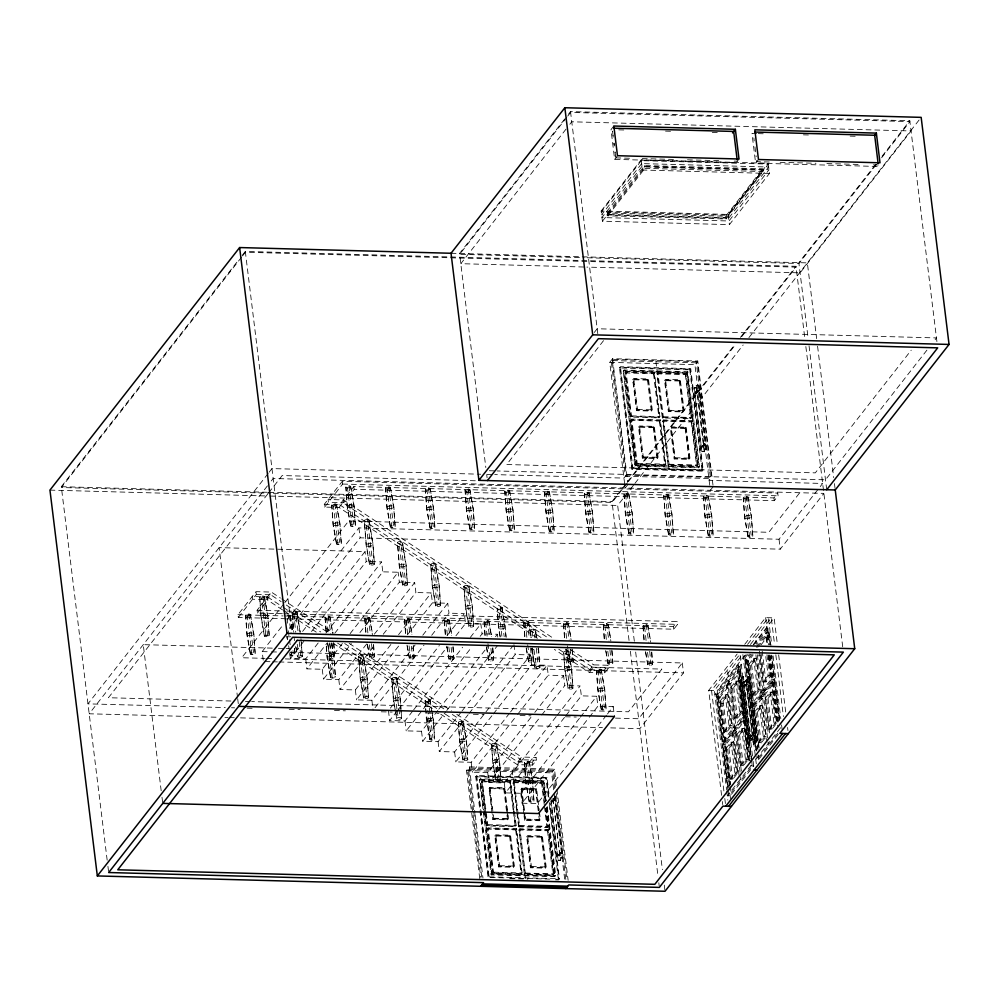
<?xml version="1.0" encoding="UTF-8"?>
<svg xmlns="http://www.w3.org/2000/svg" width="999" height="999" viewBox="0 0 999 999"><rect width="100%" height="100%" fill="white"/><g stroke="black" fill="none" stroke-linecap="round" stroke-linejoin="round"><path stroke-width="0.75" stroke-dasharray="5 3.75" d="M107.168 860.176L61.314 486.7L238.599 260.002M242.432 255.095L245.304 251.423L795.991 266.296L804.894 338.836M241.583 257.143L61.414 487.524L270.454 493.181M242.532 255.919L245.417 252.248L796.091 267.133L741.47 336.975M268.144 473.489L87.974 703.858L225.262 707.579M269.093 472.252L271.978 468.581L480.669 474.225M267.445 485.851L89.198 713.786L218.669 717.282M271.278 480.956L273.189 478.496L823.875 493.381L780.244 549.175L360.139 537.824L288.236 629.757M267.782 493.956L108.429 697.727L231.431 701.048M268.743 492.732L282.18 475.549L476.86 480.806M564.772 118.931L459.54 253.496L485.826 467.569M568.606 114.048L570.516 111.601L909.802 120.767L936.987 342.182M566.783 117.32L459.652 254.32L584.153 257.68M567.744 116.096L570.616 112.425L909.914 121.591L881.205 158.292M566.021 129.133L460.801 263.686L585.314 267.058M569.855 124.238L571.765 121.791L911.063 130.956L800.087 272.864L586.863 267.095M613.836 126.011L610.988 129.645L614.635 159.353L736.163 162.637L739.01 158.991M286.663 611.063L677.21 621.615L677.547 624.375L673.751 629.22L238.324 617.457L237.974 614.697L256.006 591.658L271.328 592.07L280.407 598.051M537.487 638.274L339.048 507.48L324.625 507.092L324.288 504.333L342.307 481.293L777.746 493.056L778.084 495.816L774.287 500.674L354.183 489.31L343.743 502.659L328.421 502.247L328.084 499.488L343.406 499.9L553.483 638.373M238.324 617.457L256.343 594.417L256.006 591.658M324.625 507.092L342.645 484.053L342.307 481.293M282.342 613.698L257.442 613.024L257.105 610.264L271.328 592.07M324.288 504.333L339.623 504.757L353.846 486.563L773.95 497.914L777.746 493.056M282.542 609.914L266.97 599.662L270.766 594.805L281.144 601.648M339.048 507.48L342.844 502.634L547.777 637.687M257.442 613.024L267.869 599.675L267.532 596.927L252.21 596.515L252.547 599.263L267.869 599.675M614.635 159.353L617.482 155.707M283.753 603.995L241.733 657.742L265.072 658.366M284.715 602.772L348.713 520.941L768.818 532.292L801.248 490.821M601.161 211.001L641.196 159.815L768.181 163.249L769.442 173.451L729.407 224.638L602.422 221.204L601.161 211.001L728.159 214.435L768.181 163.249M263.224 660.102L262.175 651.598L283.254 624.662M287.088 619.755L358.916 527.897L779.033 539.248L822.652 483.466L709.115 480.394L711.962 476.76M607.479 213.037L644.58 165.597L762.799 168.794L763.136 171.541L726.036 218.981L607.817 215.796L607.479 213.037L725.699 216.234L762.799 168.794M602.422 221.204L644.755 166.97L762.961 170.167L725.873 217.607L607.654 214.41M607.817 215.796L644.917 168.356L644.58 165.597M302.61 631.405L365.035 551.573L219.131 547.627L237.487 697.127M318.194 642.969L305.706 658.928L290.372 658.516L303.821 641.321M311.501 631.505L366.246 561.5L365.035 551.573M325.874 633.141L381.581 561.913L366.246 561.5M342.42 643.481L322.252 669.268L306.918 668.855L327.098 643.069M334.777 633.241L382.792 571.828L381.581 561.913M350.1 633.653L398.126 572.24L382.792 571.828M594.305 332.43L597.177 328.758L936.475 337.924L933.603 341.596M366.645 643.993L338.798 679.607L323.464 679.195L351.323 643.568M359.965 632.517L399.35 582.167L398.126 572.24M603.546 340.634L506.655 464.523L815.296 472.864L911.225 350.199M374.338 634.165L414.672 582.579L399.35 582.167M390.884 644.492L355.344 689.934L340.01 689.522L375.549 644.08M383.241 634.253L415.896 592.507L414.672 582.579M877.159 166.446L755.631 163.162L758.478 159.515M628.021 484.378L625.174 488.012L609.74 362.35L612.587 358.703L697.752 361.014L712.986 485.139M398.564 634.677L431.218 592.919L415.896 592.507M415.109 645.004L371.89 700.274L356.556 699.862L398.826 645.816M407.467 634.765L432.442 602.834L431.218 592.919M619.492 367.957L620.441 366.733L690.721 368.643L703.159 469.942L702.21 471.153L631.93 469.255L619.492 367.957L689.772 369.855L690.721 368.643M623.189 371.241L624.138 370.03L687.811 371.753L699.462 466.645L698.513 467.857L634.84 466.133L623.189 371.241L686.862 372.964L687.811 371.753M625.099 372.952L626.048 371.728L654.47 372.502L659.889 416.633L658.94 417.857L630.519 417.082L625.099 372.952L653.521 373.713L654.47 372.502M422.789 635.189L447.764 603.246L432.442 602.834M375.025 707.742L424.013 645.104M431.693 635.277L448.988 613.174L447.764 603.246M632.717 379.745L633.666 378.534L648.476 378.933L652.272 409.84L651.323 411.051L636.513 410.651L632.717 379.745L647.527 380.144L648.476 378.933M633.041 382.33L633.99 381.118M390.359 708.154L439.335 645.516M447.028 635.689L464.31 613.586L448.988 613.174M656.93 373.801L657.879 372.59L686.313 373.364L691.733 417.495L690.784 418.706L662.349 417.944L656.93 373.801L685.364 374.575L686.313 373.364M412.662 711.126L404.982 720.941L389.66 720.529L397.34 710.701M398.301 709.477L447.277 646.84M455.931 635.789L465.534 623.513L464.31 613.586M630.519 417.082L631.468 415.871L626.048 371.728M636.513 410.651L637.462 409.44L633.666 378.534M630.844 420.317L631.793 419.105L660.364 419.88L665.796 464.16L664.847 465.372L636.276 464.597L630.844 420.317L659.415 421.091L660.364 419.88M664.56 380.607L665.509 379.395L680.307 379.795L684.103 410.701L683.154 411.913L668.356 411.513L664.56 380.607L679.357 381.006L680.307 379.795M413.623 709.889L462.612 647.252M470.292 637.437L480.856 623.925L465.534 623.513M638.548 427.185L639.497 425.974L654.295 426.373L658.091 457.28L657.142 458.504L642.345 458.091L638.548 427.185L653.346 427.584L654.295 426.373M437.862 710.401L421.528 731.28L406.206 730.868L422.527 709.989M423.489 708.766L471.516 647.352M480.157 636.301L482.08 633.841L480.856 623.925M709.64 484.652L694.904 364.647L697.752 361.014M662.349 417.944L663.299 416.733L657.879 372.59M668.356 411.513L669.305 410.302L665.509 379.395M662.674 421.178L663.623 419.967L692.195 420.741L697.639 465.01L696.69 466.233L668.119 465.459L662.674 421.178L691.258 421.953L692.195 420.741M438.823 709.178L487.799 646.54M495.479 636.713L497.402 634.253L482.08 633.841M694.08 388.037L696.678 387.737L694.08 388.037L701.897 451.735L704.507 451.436L696.353 385.127L698.676 385.189L706.493 448.888L703.895 449.2L706.493 448.888M704.22 451.81L696.353 385.127M626.798 474.45L623.963 478.096L494.692 474.6M631.93 469.255L632.879 468.044L620.441 366.733M634.84 466.133L635.789 464.922L624.138 370.03M636.276 464.597L637.225 463.386L631.793 419.105M706.206 449.263L698.676 385.189M642.345 458.091L643.294 456.88L639.497 425.974M695.629 393.219L695.866 391.608L698.114 391.558L698.351 389.947L697.19 389.91L697.165 392.769L695.629 393.219L696.778 393.256L697.19 389.91M461.126 712.137L438.074 741.62L422.752 741.208L445.804 711.725M446.753 710.501L497.664 645.404M629.045 640.484L612 501.585L626.373 483.204M627.322 481.98L734.665 344.73M740.409 337.375L795.991 266.296M875.374 164.798L798.838 262.662L808.104 338.124M882.067 156.244L909.802 120.767M627.434 482.804L612.1 502.41L272.015 493.219M628.383 481.58L735.726 344.33M876.423 164.41L798.938 263.486L585.714 257.73M878.296 164.985L872.065 164.823M634.34 641.258L617.669 505.457L633.953 484.627M634.914 483.404L743.169 344.967M748.913 337.625L919.255 119.805M462.087 710.913L512.986 645.816M688.985 459.353L685.189 428.446L686.138 427.235L671.328 426.835L675.124 457.742L674.175 458.953L688.985 459.353L689.934 458.141L686.138 427.235M469.068 713.461L515.172 654.52L530.494 654.932L454.62 751.947L439.298 751.535L468.106 714.697M668.119 465.459L669.068 464.248L663.623 419.967M702.085 445.854L703.621 445.404L703.383 447.015L702.222 446.99L702.085 445.854L703.246 445.891M703.383 447.015L703.796 443.681L704.957 443.706L705.094 444.83L703.546 445.292L703.796 443.681M509.59 713.161L471.166 762.287L455.844 761.875L492.332 715.209M493.294 713.973L531.718 664.847L530.494 654.932M702.222 446.99L702.459 445.379M704.707 445.317L704.957 443.706M701.897 451.735L694.367 387.674M510.551 711.937L547.04 665.259L531.718 664.847M479.745 878.571L466.483 770.541L469.33 766.907L554.482 769.205L556.755 787.724M530.931 717.357L487.712 772.627L472.39 772.202L516.57 715.709M517.532 714.485L548.264 675.187L547.04 665.259M476.698 775.549L489.135 876.847L488.186 878.059L475.749 776.76L476.698 775.549L546.977 777.447L549.425 797.389M547.265 806.58L555.719 875.449L554.77 876.66L491.096 874.937L479.445 780.057L480.394 778.833L544.068 780.556L546.515 800.461M534.777 712.449L563.586 675.599L548.264 675.187M514.473 811.75L516.158 825.449L515.209 826.66L486.775 825.886L481.356 781.755L482.305 780.544L510.739 781.305L514.285 810.226M713.174 486.675L710.326 490.309L709.765 485.714M556.131 716.633L504.258 782.954L488.936 782.542L540.796 716.221M541.758 714.997L564.81 685.514L563.586 675.599M488.986 788.548L489.935 787.337L504.732 787.736L508.528 818.643L507.579 819.854L492.782 819.455L488.986 788.548L503.783 788.948L504.732 787.736M489.298 791.133L490.247 789.922M445.192 714.035L517.807 761.9L521.603 757.042L536.076 757.442L536.413 760.189L532.617 765.047L517.295 764.635L440.771 714.198M558.766 649.213L589.897 669.73L593.681 664.872L608.154 665.272L608.491 668.019L604.695 672.876L589.373 672.464L554.358 649.375M517.295 764.635L521.078 759.777L536.413 760.189M589.373 672.464L593.169 667.607L608.491 668.019M557.092 715.409L580.132 685.938L564.81 685.514M513.149 809.914L509.79 782.517L510.739 781.305M516.745 811.525L513.199 782.617L514.148 781.393L542.569 782.167L545.004 801.947M579.395 718.381L520.804 793.293L505.482 792.881L565.022 716.733M565.983 715.509L581.356 695.853L580.132 685.938M532.617 765.047L532.28 762.287L536.076 757.442M604.695 672.876L604.358 670.117L608.154 665.272M486.775 825.886L487.724 824.674L482.305 780.544M492.782 819.455L493.731 818.243L489.935 787.337M487.1 829.12L488.049 827.909L516.62 828.683L522.065 872.964L521.116 874.175L492.532 873.401L487.1 829.12L515.671 829.894L516.62 828.683M523.851 814.135L520.816 789.41L521.765 788.199L536.575 788.598L539.223 810.239M580.357 717.145L596.678 696.266L581.356 695.853M494.805 835.988L495.754 834.777L510.564 835.176L514.36 866.096L513.411 867.307L498.601 866.907L494.805 835.988L509.615 836.388L510.564 835.176M606.505 715.197L537.35 803.633L522.027 803.208L588.299 718.468M589.26 717.245L597.902 706.193L596.678 696.266M538.224 810.713L535.626 789.809L536.575 788.598M544.243 804.682L541.62 783.378L542.569 782.167M545.566 801.673L543.119 781.767L544.068 780.556M548.289 797.077L546.028 778.658L546.977 777.447M553.721 789.822L551.635 772.851L554.482 769.205M673.751 629.22L673.413 626.473L677.21 621.615M545.754 808.041L547.989 826.298L547.04 827.522L518.618 826.747L519.555 825.536L514.148 781.393M607.467 713.973L613.236 706.605L597.902 706.193M539.423 811.775L540.372 819.505L539.423 820.716L524.612 820.316L525.561 819.105L525.187 816.021M518.943 829.982L519.892 828.77L548.463 829.545L553.896 873.825L552.947 875.037L524.375 874.262L518.943 829.982L547.514 830.756L548.463 829.545M491.096 874.937L492.045 873.725L480.394 778.833M492.532 873.401L493.481 872.189L488.049 827.909M498.601 866.907L499.55 865.683L495.754 834.777M553.284 800.449L552.122 800.424L551.885 802.022L553.421 801.573L553.458 798.725L554.607 798.75L554.37 800.361L553.209 800.324M553.046 802.06L553.458 798.725M554.37 800.361L554.607 798.75M526.648 836.85L527.597 835.639L542.395 836.038L546.191 866.945L545.242 868.168L530.444 867.756L526.648 836.85L541.446 837.249L542.395 836.038M290.185 652.359L682.292 662.961L638.661 718.743L615.259 718.119M926.91 350.162L825.499 479.82L497.102 470.954M524.375 874.262L525.324 873.051L519.892 828.77M530.444 867.756L531.393 866.545L527.597 835.639M682.292 662.961L683.503 672.876L639.872 728.671L608.678 727.821M558.341 854.669L559.89 854.207L559.64 855.818L558.478 855.793L558.341 854.669L559.502 854.694M559.64 855.818L560.052 852.484L561.213 852.509L561.351 853.633L559.815 854.095L560.052 852.484M558.478 855.793L558.728 854.182M560.976 854.12L561.213 852.509M553.121 798.051L560.476 860.614L558.166 860.551L550.811 797.989M562.749 857.704L560.152 858.004L562.749 857.704L554.932 793.993M555.419 879.869L558.466 879.957L559.415 878.745L550.187 803.533M721.59 795.341L708.703 690.396L737.15 654.02M744.742 644.318L765.609 617.632L774.125 617.869L777.347 644.093M747.577 644.392L768.443 617.707L771.765 645.067M750.424 644.467L771.29 617.782L774.512 644.018M730.481 798.663L717.22 690.634L745.666 654.245M753.258 644.542L774.125 617.869M728.059 791.208L716.408 696.315L741.233 664.572L738.398 664.497L714.909 694.517L717.757 694.592M746.178 654.532L743.368 658.141L746.203 658.216L757.329 748.775M753.696 644.929L766.845 628.109L769.692 628.184L756.892 644.555M747.589 654.595L744.779 658.179L756.093 750.274M755.956 750.224L744.867 659.927L749.487 654.02M722.602 741.383L732.105 729.233L734.939 729.307L725.436 741.458L722.602 741.383L717.182 697.24L739.11 669.155M756.68 751.011L745.641 660.863L750.873 654.108M756.268 647.252L767.557 632.767M748.963 760.938L737.687 669.118L740.521 669.193L718.606 697.277L724.025 741.42L733.516 729.27L727.821 683.641L730.656 683.716L740.159 671.565L737.324 671.49L742.744 715.634L733.241 727.771L736.076 727.859L745.579 715.709L742.744 715.634M752.322 654.095L747.052 660.901L752.472 705.032L761.975 692.881M757.692 647.29L768.98 632.804L766.133 632.729L767.644 644.967M725.436 741.458L720.017 697.314L729.52 685.177L726.685 685.102L732.105 729.233M755.881 654.795L760.551 692.844L751.061 704.994L753.895 705.069L748.476 660.938L753.221 654.857M761.013 644.904L768.606 635.189L765.771 635.114L766.895 644.243M720.267 700.948L725.212 694.617L728.059 694.692L731.855 725.611L726.91 731.93L724.063 731.855L720.267 700.948L723.114 701.023L728.059 694.692M730.906 687.349L735.851 681.018L738.698 681.093L742.494 712L737.537 718.331L734.702 718.256L730.906 687.349L733.741 687.424L738.698 681.093M748.726 664.56L753.671 658.241L756.505 658.316L760.301 689.223L755.356 695.554L752.522 695.466L748.726 664.56L751.56 664.635L756.505 658.316M739.485 680.481L741.108 679.52L740.334 680.506L748.151 744.205L747.302 744.193L739.485 680.481L740.334 680.506M741.77 677.559L743.393 676.585L751.223 740.296L750.449 741.283L749.6 741.258L741.77 677.559L743.393 676.585M741.458 684.178L741.071 684.665L742.594 684.203L741.458 684.178L741.208 685.789L742.732 685.326L741.595 685.302M743.743 681.243L743.356 681.743L744.879 681.268L743.743 681.243L743.493 682.866L744.63 682.891L744.879 681.268M745.441 680.644L747.065 679.682L754.894 743.381L754.12 744.367L753.258 744.342L745.441 680.644L747.065 679.682M748.501 676.723L747.727 677.709L749.362 676.748L748.501 676.723L756.33 740.434L755.556 741.42L756.405 741.445L757.18 740.446L749.362 676.748M745.042 684.777L746.565 684.315L746.315 685.926L745.179 685.901L745.042 684.777L746.178 684.802M745.179 685.901L745.429 684.278M748.463 681.88L748.85 681.38L747.327 681.842L748.463 681.88L748.601 683.004L747.464 682.966L748.988 682.504L748.601 683.004M746.315 685.926L746.703 685.439L745.566 685.401M724.063 731.855L729.008 725.524L725.212 694.617M734.702 718.256L739.647 711.925L735.851 681.018M752.522 695.466L757.467 689.148L753.671 658.241M768.568 656.243L770.941 675.624L765.996 681.942L763.161 681.867L768.106 675.549L765.546 654.67M768.206 654.894L771.191 679.245L761.688 691.395L764.535 691.47L774.025 679.32L771.041 654.969M734.652 727.821L744.155 715.671L738.736 671.528M763.111 691.433L772.614 679.283L769.617 654.932M753.895 705.069L763.398 692.931L758.716 654.882M728.221 787.399L722.976 744.642L732.517 732.442L735.364 732.517L725.811 744.73L730.694 784.415M739.048 775.324L733.616 731.043L743.156 718.843L746.003 718.918L736.45 731.118L741.695 773.875M760.976 696.053L751.423 708.266L754.27 708.341L763.81 696.128L760.976 696.053L766.408 740.334M771.615 682.454L762.062 694.667L764.909 694.742L774.45 682.529L771.615 682.454L776.673 723.676M733.94 732.479L724.4 744.692L729.457 785.913M735.027 731.081L744.58 718.88L749.824 761.625M762.399 696.091L752.846 708.303L758.278 752.584M726.098 748.388L731.043 742.07L733.878 742.145L737.674 773.051L732.729 779.37L729.894 779.295L726.098 748.388L728.933 748.463L733.878 742.145M736.738 734.789L741.683 728.458L744.517 728.533L748.313 759.452L743.368 765.771L740.534 765.696L736.738 734.789L739.572 734.864L744.517 728.533M754.545 712.012L759.502 705.681L762.337 705.756L766.133 736.663L761.188 742.994L758.341 742.919L754.545 712.012L757.392 712.087L762.337 705.756M765.184 698.401L770.129 692.082L772.976 692.157L776.772 723.064L771.815 729.395L768.98 729.307L765.184 698.401L768.031 698.476L772.976 692.157M748.051 737.936L747.664 738.423L749.188 737.961L748.051 737.936L747.801 739.56L749.325 739.085L748.189 739.06M750.349 735.002L749.962 735.501L751.485 735.039L750.349 735.002L750.099 736.625L751.236 736.65L751.485 735.039M747.302 744.193L748.925 743.219L748.151 744.205M749.6 741.258L751.223 740.296M751.648 738.536L753.159 738.074L752.909 739.697L751.785 739.66L751.648 738.536L752.771 738.573M751.785 739.66L752.035 738.036M755.069 735.639L755.456 735.139L753.933 735.601L755.069 735.639L755.207 736.763L754.07 736.725L755.594 736.263L755.207 736.763M752.909 739.697L753.296 739.198L752.172 739.16M753.258 744.342L754.894 743.381M729.894 779.295L734.839 772.976L731.043 742.07M740.534 765.696L745.479 759.365L741.683 728.458M758.341 742.919L763.286 736.588L759.502 705.681M768.98 729.307L773.925 722.989L770.129 692.082M751.248 765.259L727.347 795.828L730.194 795.903L753.671 765.871L750.836 765.796M780.631 727.697L755.806 759.44L758.641 759.515L778.371 734.29M777.871 733.079L757.23 759.477L756.842 756.405M473.588 626.248A2.473 0.962 -7 0 0 470.766 625.299A2.473 0.962 -7 0 0 469.418 627.022A2.473 0.962 -7 0 0 473.588 626.248L472.227 606.992L468.856 587.674L465.584 587.312A2.473 0.962 -7 0 1 464.036 586.251L465.559 606.805L468.931 626.123M401.511 718.418A2.473 0.962 -7 0 0 398.688 717.469A2.473 0.962 -7 0 0 397.34 719.193A2.473 0.962 -7 0 0 401.511 718.418L400.137 699.163L396.778 679.844L393.506 679.482A2.473 0.962 -7 0 1 391.958 678.421L393.481 698.975L396.853 718.293M374.313 564.235A2.473 0.962 -7 0 0 371.491 563.286A2.473 0.962 -7 0 0 370.142 565.009A2.473 0.962 -7 0 0 374.313 564.235L372.952 544.979L369.155 522.252L365.846 521.578A2.473 0.962 -7 0 1 364.298 520.516L366.283 544.792L369.655 564.11M300.112 632.604L297.078 614.422L293.768 613.748A2.473 0.962 -7 0 1 292.22 612.687L293.831 632.417M618.781 129.858L626.573 130.07M665.521 131.119L673.314 131.331M712.262 132.392L718.493 132.555M756.655 133.591L751.985 133.454L755.631 163.162M758.216 133.629L766.008 133.841M803.396 134.853L811.188 135.065M850.137 136.114L857.929 136.326M615.771 157.892L631.38 158.279M642.257 158.604L676.56 159.503M687.449 159.828L721.753 160.727M734.19 161.089L737.299 161.176M769.255 162L756.767 161.701L756.068 155.732M780.132 162.338L815.996 163.274M826.885 163.599L861.188 164.485M644.917 168.356L763.136 171.541M769.442 173.451L642.444 170.017L641.196 159.815M451.024 253.259L807.354 262.887L816.645 338.586M609.74 362.35L694.904 364.647M657.404 373.201L685.838 373.963L691.258 418.106L662.824 417.332M696.066 385.489L698.388 385.552M696.815 390.397L697.976 390.434M697.327 391.046L698.488 391.071L698.351 389.947M695.491 392.095L696.64 392.132M637.462 409.44L652.272 409.84M669.305 410.302L684.103 410.701M631.468 415.871L659.889 416.633M663.299 416.733L691.733 417.495M663.149 420.567L691.733 421.341L697.165 465.621L668.593 464.847M685.189 428.446L670.379 428.047L674.175 458.953M703.408 444.155L704.57 444.193M703.933 444.805L705.094 444.83M702.609 446.503L703.758 446.528M702.185 451.373L704.507 451.436M643.294 456.88L658.091 457.28M675.124 457.742L689.934 458.141M637.225 463.386L665.796 464.16M669.068 464.248L697.639 465.01M635.789 464.922L699.462 466.645M632.879 468.044L703.159 469.942M489.323 470.741L495.554 470.904M486.9 474.388L493.131 474.562M342.645 484.053L778.084 495.816M61.314 486.7L267.233 492.27M268.793 492.307L612 501.585M49.95 490.109L268.306 496.016M269.867 496.053L617.669 505.457M256.343 594.417L270.766 594.805M257.105 610.264L285.115 611.026M283.891 613.736L677.547 624.375M237.974 614.697L283.079 615.921M284.64 615.958L673.413 626.473M744.867 659.927L747.702 660.014L758.416 747.24M745.641 660.863L748.476 660.938M272.277 648.139L143.257 644.655L161.226 791.058M278.434 648.314L284.565 648.476M286.089 648.513L289.161 648.601M262.175 651.598L269.955 651.81M271.516 651.86L277.734 652.022M266.621 658.416L272.852 658.578M285.289 658.915L661.837 669.093L628.458 711.788L251.661 701.598M589.897 669.73L604.358 670.117M264.947 661.563L271.179 661.738M272.727 661.775L277.397 661.9M278.958 661.95L683.503 672.876M768.106 675.549L770.941 675.624M771.191 679.245L774.025 679.32M743.88 682.367L745.017 682.404M757.467 689.148L760.301 689.223M708.703 690.396L717.22 690.634M760.551 692.844L763.398 692.931M716.408 696.315L719.243 696.39L730.144 785.164M717.182 697.24L720.017 697.314M720.591 703.533L723.426 703.608M739.647 711.925L742.494 712M245.442 701.435L250.112 701.56M231.493 707.742L234.615 707.829M247.09 708.166L253.334 708.328M289.211 709.302L300.137 709.602M334.453 710.526L345.379 710.813M381.256 711.788L392.182 712.087M428.059 713.049L438.973 713.348M473.301 714.273L484.215 714.572M520.104 715.546L531.018 715.833M565.334 716.77L576.261 717.057M773.925 722.989L776.772 723.064M729.008 725.524L731.855 725.611M733.616 731.043L736.45 731.118M224.912 717.457L228.034 717.532M229.595 717.582L234.278 717.707M240.509 717.869L602.434 727.659M750.486 736.126L751.623 736.163M763.286 736.588L766.133 736.663M756.33 740.434L757.18 740.446M722.976 744.642L725.811 744.73M745.479 759.365L748.313 759.452M517.807 761.9L532.28 762.287M734.839 772.976L737.674 773.051M466.483 770.541L551.635 772.851M475.749 776.76L546.028 778.658M479.445 780.057L543.119 781.767M513.673 782.005L542.095 782.779L544.53 802.559M481.356 781.755L509.79 782.517M513.199 782.617L541.62 783.378M520.816 789.41L535.626 789.809M553.071 799.2L554.233 799.237M553.596 799.849L554.745 799.874M551.748 800.898L552.909 800.936M552.26 801.548L553.421 801.573M493.731 818.243L508.528 818.643M525.561 819.105L540.372 819.505M487.724 824.674L516.158 825.449M519.555 825.536L547.989 826.298M519.093 826.148L547.514 826.91L545.279 808.641M519.418 829.382L547.989 830.144L553.421 874.425L524.85 873.65M559.677 852.971L560.826 852.996M560.189 853.608L561.351 853.633M558.866 855.306L560.027 855.331M558.441 860.176L560.764 860.239M499.55 865.683L514.36 866.096M531.393 866.545L546.191 866.945M493.481 872.189L522.065 872.964M525.324 873.051L553.896 873.825M492.045 873.725L555.719 875.449M489.135 876.847L559.415 878.745M503.983 877.859L488.661 877.447L480.556 811.45M510.114 878.034L549.812 879.108M555.894 879.27L558.941 879.345L549.525 802.609M509.577 878.633L527.909 879.132M440.497 605.581A2.473 0.962 -7 0 0 437.674 604.62A2.473 0.962 -7 0 0 436.326 606.343A2.473 0.962 -7 0 0 440.497 605.581L439.135 586.313L435.764 566.995L432.342 565.397A2.473 0.962 -7 0 1 430.794 564.335L432.467 586.138L435.839 605.456M368.419 697.752A2.473 0.962 -7 0 0 365.597 696.79A2.473 0.962 -7 0 0 364.248 698.526A2.473 0.962 -7 0 0 368.419 697.752L367.045 678.483L363.673 659.165L360.264 657.567A2.473 0.962 -7 0 1 358.703 656.518L360.389 678.309L363.761 697.627M407.405 584.914A2.473 0.962 -7 0 0 404.583 583.953A2.473 0.962 -7 0 0 403.234 585.676A2.473 0.962 -7 0 0 407.405 584.914L406.044 565.646L402.572 545.541L399.101 543.481A2.473 0.962 -7 0 1 397.54 542.432L399.375 565.471L402.747 584.79M572.864 688.261A2.473 0.962 -7 0 0 570.054 687.312A2.473 0.962 -7 0 0 568.693 689.035A2.473 0.962 -7 0 0 572.864 688.261L571.503 668.993L568.818 655.319L565.322 653.046A2.473 0.962 -7 0 1 563.773 651.985L564.835 668.818L568.206 688.136M500.786 780.431A2.473 0.962 -7 0 0 497.964 779.482A2.473 0.962 -7 0 0 496.615 781.206A2.473 0.962 -7 0 0 500.786 780.431L499.425 761.176L496.74 747.489L493.244 745.217A2.473 0.962 -7 0 1 491.683 744.155L492.757 760.988L496.128 780.306M536.426 637.886L535.576 633.416L532.08 631.131A2.473 0.962 -7 0 1 530.519 630.069L531.031 637.599M467.694 759.764A2.473 0.962 -7 0 0 464.872 758.803A2.473 0.962 -7 0 0 463.524 760.539A2.473 0.962 -7 0 0 467.694 759.764L466.333 740.496L463.499 725.586L459.99 723.301A2.473 0.962 -7 0 1 458.441 722.24L459.665 740.321L463.037 759.64M570.342 649.487L593.681 664.872M565.933 649.662L593.169 667.607M339.623 504.757L541.908 638.099M281.706 598.913L333.579 633.104M349.138 643.356L451.573 710.888M456.768 714.31L521.603 757.042M286.326 605.057L329.133 633.266M344.692 643.531L445.854 710.202M452.347 714.472L521.078 759.777M267.532 596.927L281.805 606.331M283.092 607.18L320.704 631.967M337.562 643.081L437.412 708.903M283.828 610.764L316.258 632.142M333.117 643.256L432.992 709.065M748.076 497.177L751.473 516.271L752.809 535.751M747.989 536.638L744.592 517.544L743.256 498.064M708.328 496.103L711.738 515.197L713.074 534.677M708.254 535.564L704.844 516.471L703.521 496.99M668.593 495.029L671.99 514.123L673.326 533.603M668.518 534.49L665.109 515.397L663.773 495.916M628.846 493.956L632.255 513.049L633.591 532.529M647.839 625.337L650.724 641.508M628.771 533.416L625.374 514.323L624.038 494.842M645.404 651.585L647.764 664.81M589.11 492.882L592.519 511.975L593.843 531.456M608.104 624.263L610.976 640.434M589.035 532.342L585.626 513.249L584.29 493.768M605.669 650.511L608.016 663.736M601.298 669.842L604.707 688.948L606.043 708.428M601.223 709.315L597.814 690.209L596.49 670.729M549.375 491.808L552.772 510.901L554.108 530.382M568.356 623.189L571.241 639.36M549.288 531.268L545.891 512.175L544.555 492.694M569.018 653.721L571.615 668.281L572.951 687.762M565.921 649.437L568.281 662.662M568.131 688.648L564.722 669.542L563.698 652.484M509.627 490.734L513.036 509.827L514.373 529.308M528.621 622.115L531.505 638.286M531.63 648.875L535.039 667.969M509.552 530.194L506.143 511.101L504.82 491.62M526.186 648.363L528.546 661.588M502.022 607.829L505.432 626.935L506.143 637.424M529.22 762.012L532.629 781.118L533.953 800.599M500.112 637.012L498.538 628.196L497.202 608.716M529.145 801.485L525.736 782.392L524.4 762.899M469.892 489.66L473.289 508.753L474.625 528.234M488.886 621.041L491.758 637.212M469.817 529.12L466.408 510.027L465.072 490.546M486.451 647.29L488.798 660.514M496.928 745.891L499.537 760.451L500.861 779.932M468.856 626.635L465.447 607.529L463.961 586.75M496.053 780.818L492.644 761.713L491.608 744.667M430.144 488.586L433.554 507.679L434.89 527.16M449.138 619.967L452.023 636.138M430.07 528.046L426.673 508.953L425.337 489.473M446.703 646.216L449.063 659.44M435.764 605.956L432.355 586.863L430.706 564.847M462.962 760.139L459.552 741.046L458.366 722.752M429.945 700.012L431.518 708.815M431.78 710.289L433.341 719.105L434.677 738.586M390.409 487.512L393.818 506.605L395.142 526.086M409.403 618.893L412.275 635.064M402.672 585.289L399.263 566.183L397.465 542.932M429.87 739.472L426.461 720.379L425.124 700.898M390.334 526.972L386.925 507.879L385.589 488.399M406.968 645.142L409.328 658.366M369.568 564.622L366.171 545.516L364.223 521.028M396.765 718.805L393.369 699.7L391.87 678.933M350.674 486.438L354.071 505.531L355.407 525.012M369.655 617.819L372.54 633.99M350.587 525.899L347.19 506.805L345.854 487.325M367.22 644.068L369.58 657.292M336.563 504.483L339.96 523.576L341.296 543.056M336.476 543.943L333.079 524.85L331.743 505.369M363.673 698.139L360.277 679.033L358.629 657.017M329.92 616.745L332.804 632.916M327.485 642.994L329.845 656.218M330.582 677.459L327.185 658.366L325.986 642.856M290.185 615.671L293.057 631.843M294.093 637.687L294.618 640.634M295.654 646.503L297.49 656.793M286.701 636.038L287.225 638.985M264.473 596.653L267.882 615.759L269.218 635.239M264.398 636.126L260.989 617.02L259.665 597.539M250.437 614.597L253.846 633.703L255.182 653.184M250.362 654.07L246.953 634.964L245.629 615.484M747.989 497.677A2.473 0.962 -7 0 1 743.818 498.451A2.473 0.962 -7 0 1 745.167 496.728A2.473 0.962 -7 0 1 747.989 497.677L751.36 516.995L752.734 536.263A2.473 0.962 -7 0 1 748.563 537.025A2.473 0.962 -7 0 1 749.912 535.302A2.473 0.962 -7 0 1 752.734 536.263M748.064 536.138L744.705 516.82L743.331 497.552M708.254 496.603A2.473 0.962 -7 0 1 704.083 497.377A2.473 0.962 -7 0 1 705.431 495.654A2.473 0.962 -7 0 1 708.254 496.603L711.625 515.921L712.986 535.189A2.473 0.962 -7 0 1 708.815 535.951A2.473 0.962 -7 0 1 710.164 534.228A2.473 0.962 -7 0 1 712.986 535.189M708.328 535.064L704.957 515.746L703.596 496.478M668.518 495.529A2.473 0.962 -7 0 1 664.347 496.303A2.473 0.962 -7 0 1 665.696 494.58A2.473 0.962 -7 0 1 668.518 495.529L671.89 514.847L673.251 534.115A2.473 0.962 -7 0 1 669.08 534.877A2.473 0.962 -7 0 1 670.429 533.154A2.473 0.962 -7 0 1 673.251 534.115M668.593 533.99L665.222 514.672L663.848 495.404M628.771 494.455A2.473 0.962 -7 0 1 624.6 495.229A2.473 0.962 -7 0 1 625.948 493.506A2.473 0.962 -7 0 1 628.771 494.455L632.142 513.773L633.516 533.041A2.473 0.962 -7 0 1 629.345 533.803A2.473 0.962 -7 0 1 630.694 532.08A2.473 0.962 -7 0 1 633.516 533.041M647.764 625.849A2.473 0.962 -7 0 1 643.593 626.61A2.473 0.962 -7 0 1 644.942 624.887A2.473 0.962 -7 0 1 647.764 625.849L650.611 642.195M628.846 532.917L625.474 513.598L624.113 494.33M645.766 652.409L647.839 664.298M589.035 493.381A2.473 0.962 -7 0 1 584.865 494.155A2.473 0.962 -7 0 1 586.213 492.432A2.473 0.962 -7 0 1 589.035 493.381L592.407 512.699L593.768 531.967A2.473 0.962 -7 0 1 589.597 532.729A2.473 0.962 -7 0 1 590.946 531.006A2.473 0.962 -7 0 1 593.768 531.967M608.029 624.775A2.473 0.962 -7 0 1 603.858 625.536A2.473 0.962 -7 0 1 605.207 623.813A2.473 0.962 -7 0 1 608.029 624.775L610.876 641.121M589.11 531.843L585.739 512.524L584.378 493.256M606.031 651.336L608.104 663.224M601.223 670.354A2.473 0.962 -7 0 1 597.052 671.116A2.473 0.962 -7 0 1 598.401 669.392A2.473 0.962 -7 0 1 601.223 670.354L604.595 689.672L605.968 708.928A2.473 0.962 -7 0 1 601.798 709.702A2.473 0.962 -7 0 1 603.146 707.979A2.473 0.962 -7 0 1 605.968 708.928M601.298 708.803L597.926 689.485L596.565 670.229M549.288 492.307A2.473 0.962 -7 0 1 545.117 493.081A2.473 0.962 -7 0 1 546.478 491.358A2.473 0.962 -7 0 1 549.288 492.307L552.659 511.625L554.033 530.894A2.473 0.962 -7 0 1 549.862 531.655A2.473 0.962 -7 0 1 551.211 529.932A2.473 0.962 -7 0 1 554.033 530.894M568.281 623.701A2.473 0.962 -7 0 1 564.11 624.462A2.473 0.962 -7 0 1 565.459 622.739A2.473 0.962 -7 0 1 568.281 623.701L571.141 640.047M549.375 530.769L546.003 511.451L544.63 492.182M566.021 648.776L568.356 662.15M535.776 631.818L536.775 637.562M509.552 491.233A2.473 0.962 -7 0 1 505.382 492.007A2.473 0.962 -7 0 1 506.73 490.284A2.473 0.962 -7 0 1 509.552 491.233L512.924 510.551L514.285 529.82A2.473 0.962 -7 0 1 510.114 530.581A2.473 0.962 -7 0 1 511.463 528.858A2.473 0.962 -7 0 1 514.285 529.82M528.546 622.627A2.473 0.962 -7 0 1 524.375 623.388A2.473 0.962 -7 0 1 525.724 621.665A2.473 0.962 -7 0 1 528.546 622.627L531.131 637.487M535.114 667.469L531.743 648.151A3.534 1.374 -7 0 0 533.141 649.587A3.534 1.374 -7 0 0 537.412 649.025M509.627 529.695L506.256 510.377L504.895 491.108M526.286 647.702L528.621 661.076M529.145 762.524A2.473 0.962 -7 0 1 524.975 763.286A2.473 0.962 -7 0 1 526.323 761.563A2.473 0.962 -7 0 1 529.145 762.524L532.517 781.842L533.878 801.111A2.473 0.962 -7 0 1 529.707 801.872A2.473 0.962 -7 0 1 531.056 800.149A2.473 0.962 -7 0 1 533.878 801.111M501.948 608.341A2.473 0.962 -7 0 1 497.777 609.103A2.473 0.962 -7 0 1 499.125 607.38A2.473 0.962 -7 0 1 501.948 608.341L505.944 636.55M529.22 800.986L525.849 781.668L524.487 762.399M500.212 636.388L498.651 627.472L497.29 608.216M469.817 490.159A2.473 0.962 -7 0 1 465.646 490.934A2.473 0.962 -7 0 1 466.995 489.21A2.473 0.962 -7 0 1 469.817 490.159L473.189 509.478L474.55 528.746A2.473 0.962 -7 0 1 470.379 529.507A2.473 0.962 -7 0 1 471.728 527.784A2.473 0.962 -7 0 1 474.55 528.746M488.798 621.553A2.473 0.962 -7 0 1 484.627 622.315A2.473 0.962 -7 0 1 485.976 620.591A2.473 0.962 -7 0 1 488.798 621.553L491.396 636.413M469.892 528.621L466.521 509.303L465.147 490.034M486.55 646.628L488.873 660.002M468.931 586.738L472.34 606.268L473.663 625.749M430.07 489.085A2.473 0.962 -7 0 1 425.899 489.86A2.473 0.962 -7 0 1 427.247 488.136A2.473 0.962 -7 0 1 430.07 489.085L433.441 508.404L434.815 527.672A2.473 0.962 -7 0 1 430.644 528.434A2.473 0.962 -7 0 1 431.993 526.71A2.473 0.962 -7 0 1 434.815 527.672M449.063 620.479A2.473 0.962 -7 0 1 444.892 621.241A2.473 0.962 -7 0 1 446.241 619.517A2.473 0.962 -7 0 1 449.063 620.479L451.66 635.339M430.144 527.547L426.773 508.229L425.412 488.961M463.686 723.988L466.433 739.772L467.769 759.252M447.065 647.04L449.138 658.928M429.87 700.511A2.473 0.962 -7 0 1 425.699 701.286A2.473 0.962 -7 0 1 427.048 699.55A2.473 0.962 -7 0 1 429.87 700.511L433.241 719.829L434.602 739.098A2.473 0.962 -7 0 1 430.432 739.859A2.473 0.962 -7 0 1 431.78 738.136A2.473 0.962 -7 0 1 434.602 739.098M390.334 488.012A2.473 0.962 -7 0 1 386.163 488.786A2.473 0.962 -7 0 1 387.512 487.062A2.473 0.962 -7 0 1 390.334 488.012L393.706 507.33L395.067 526.598A2.473 0.962 -7 0 1 390.896 527.36A2.473 0.962 -7 0 1 392.245 525.636A2.473 0.962 -7 0 1 395.067 526.598M409.328 619.405A2.473 0.962 -7 0 1 405.157 620.167A2.473 0.962 -7 0 1 406.506 618.443A2.473 0.962 -7 0 1 409.328 619.405L411.913 634.265M429.945 738.973L425.936 710.764M390.409 526.473L387.038 507.155L385.676 487.887M407.33 645.966L409.403 657.854M396.84 678.908L400.249 698.438L400.974 708.928M350.599 486.938A2.473 0.962 -7 0 1 346.428 487.712A2.473 0.962 -7 0 1 347.777 485.989A2.473 0.962 -7 0 1 350.599 486.938L353.958 506.256L355.332 525.524A2.473 0.962 -7 0 1 351.161 526.286A2.473 0.962 -7 0 1 352.51 524.562A2.473 0.962 -7 0 1 355.332 525.524M369.58 618.331A2.473 0.962 -7 0 1 365.409 619.093A2.473 0.962 -7 0 1 366.758 617.37A2.473 0.962 -7 0 1 369.58 618.331L372.44 634.677M350.674 525.399L347.302 506.081L345.929 486.813M367.582 644.892L369.655 656.78M336.488 504.982A2.473 0.962 -7 0 1 332.317 505.756A2.473 0.962 -7 0 1 333.666 504.033A2.473 0.962 -7 0 1 336.488 504.982L339.847 524.3L341.221 543.568A2.473 0.962 -7 0 1 337.05 544.33A2.473 0.962 -7 0 1 338.399 542.607A2.473 0.962 -7 0 1 341.221 543.568M336.563 543.444L333.191 524.125L331.818 504.857M329.845 617.257A2.473 0.962 -7 0 1 325.674 618.019A2.473 0.962 -7 0 1 327.023 616.296A2.473 0.962 -7 0 1 329.845 617.257L332.692 633.603M327.847 643.818L329.92 655.706M330.657 676.96L327.285 657.642L326.198 643.818M296.016 647.364L297.565 656.281M290.097 616.183L292.957 632.529M287.063 636.8L287.587 639.772M288.624 645.716L289.66 651.66M264.398 597.152A2.473 0.962 -7 0 1 260.227 597.926A2.473 0.962 -7 0 1 261.576 596.203A2.473 0.962 -7 0 1 264.398 597.152L267.769 616.47L269.143 635.739A2.473 0.962 -7 0 1 264.972 636.513A2.473 0.962 -7 0 1 266.321 634.79A2.473 0.962 -7 0 1 269.143 635.739L264.473 635.614L261.101 616.296L259.74 597.027M250.362 615.109A2.473 0.962 -7 0 1 246.191 615.871A2.473 0.962 -7 0 1 247.54 614.148A2.473 0.962 -7 0 1 250.362 615.109L253.734 634.427L255.095 653.696A2.473 0.962 -7 0 1 250.924 654.457A2.473 0.962 -7 0 1 252.285 652.734A2.473 0.962 -7 0 1 255.095 653.696M250.437 653.558L247.065 634.24L245.704 614.984M331.481 643.456L333.953 657.817L335.327 677.085A2.473 0.962 -7 0 1 331.156 677.846A2.473 0.962 -7 0 1 332.505 676.123A2.473 0.962 -7 0 1 335.327 677.085M435.901 565.646L439.248 585.589L440.571 605.069M363.811 657.817L367.157 677.759L368.494 697.252M369.243 521.216L373.052 544.255L374.388 563.736M297.153 613.386L300.212 631.818M402.747 544.03L406.143 564.922L407.48 584.403M331.88 643.668L334.066 657.092L335.402 676.573M563.773 651.985A2.473 0.962 -7 0 1 566.883 651.048L571.316 687.2M491.683 744.155A2.473 0.962 -7 0 1 494.792 743.219L499.238 779.382M530.519 630.069A2.473 0.962 -7 0 1 533.628 629.133L534.915 637.974M458.441 722.24A2.473 0.962 -7 0 1 461.55 721.315L466.146 758.703M746.44 496.628L751.173 535.202M749.625 537.2L744.879 498.613M706.705 495.554L711.438 534.128M709.877 536.126L705.144 497.539M666.957 494.48L671.703 533.054M670.142 535.052L665.409 496.466M646.216 624.787L648.713 642.195M627.222 493.406L631.955 531.98M647.514 652.31L649.387 665.359M630.406 533.978L625.661 495.392M606.468 623.713L608.965 641.121M587.487 492.332L592.22 530.906M590.659 532.904L585.926 494.318M607.779 651.236L609.652 664.285M599.675 669.293L604.407 707.879M602.859 709.864L598.114 671.291M566.733 622.639L569.23 640.047M547.739 491.258L552.484 529.832M567.42 645.804L569.917 663.211M550.924 531.83L546.178 493.244M569.755 689.198L565.322 653.046M533.966 649.662L536.663 668.531M508.004 490.184L512.737 528.758M526.997 621.565L529.283 637.524M527.672 644.73L530.169 662.137M511.176 530.756L506.443 492.17M527.597 761.463L532.33 800.049M530.769 802.035L526.036 763.461M500.399 607.28L504.195 636.763M501.91 636.251L498.838 609.278M487.25 620.491L489.535 636.45M468.256 489.11L473.002 527.684M487.937 643.656L490.434 661.063M471.441 529.682L466.708 491.096M497.677 781.368L493.244 745.217M470.479 627.185L465.584 587.312M447.515 619.417L449.8 635.376M428.521 488.036L433.254 526.61M431.705 528.608L426.96 490.022M448.826 646.927L450.686 659.989M464.585 760.701L459.99 723.301M437.387 606.518L432.342 565.397M428.309 699.45L433.054 738.036M431.493 740.022L427.697 710.551M404.295 585.839L399.101 543.481M407.767 618.344L410.065 634.303M388.786 486.963L393.519 525.536M409.078 645.854L410.951 658.915M391.958 527.534L387.225 488.948M396.94 709.203L393.506 679.482M397.152 710.651L398.401 719.355M371.203 565.172L365.846 521.578M349.038 485.889L353.783 524.463M368.032 617.27L370.317 633.229M369.343 644.78L371.216 657.841M352.222 526.461L347.49 487.874M365.309 698.688L360.264 657.567M334.927 503.933L339.672 542.507M338.112 544.505L333.366 505.919M328.296 616.196L330.781 633.603M329.595 643.706L331.468 656.768M332.217 678.009L327.797 643.006M297.252 644.28L299.126 657.342M288.549 615.122L291.046 632.529M289.448 639.735L290.272 645.541M291.109 651.348L291.733 655.694M262.849 596.103L267.582 634.677L266.034 636.675L261.288 598.089M248.813 614.048L253.546 652.634M251.985 654.62L247.252 616.046M464.036 586.251A2.473 0.962 -7 0 1 467.145 585.314L472.04 625.187M391.958 678.421A2.473 0.962 -7 0 1 395.067 677.484L399.962 717.369M430.794 564.335A2.473 0.962 -7 0 1 433.903 563.411L438.948 604.52M397.54 542.432A2.473 0.962 -7 0 1 400.649 541.495L405.856 583.853M358.703 656.518A2.473 0.962 -7 0 1 361.813 655.581L366.87 696.69M329.832 642.719L333.766 676.023M364.298 520.516A2.473 0.962 -7 0 1 367.407 519.58L372.764 563.174M292.22 612.687A2.473 0.962 -7 0 1 295.329 611.763L298.027 631.156M817.582 346.228L833.715 477.622M834.452 483.578L835.239 489.972M809.053 345.829L826.722 489.747M805.843 346.553L842.794 647.489M753.883 137.912L754.22 140.909M754.969 146.816L755.856 154.283M773.95 497.914L774.287 500.674M779.033 539.248L780.244 549.175M728.159 214.435L729.407 224.638M725.699 216.234L726.036 218.981M778.671 654.907L785.876 713.548M787.574 727.434L787.961 730.519M775.836 654.82L783.416 716.558M773.076 655.819L780.806 718.743M781.555 724.887L782.13 729.495M768.98 632.804L770.479 645.054M779.682 720.042L771.79 655.756L779.57 720.242M770.341 645.029L768.268 628.146L755.981 643.856L755.094 636.638M768.606 635.189L769.73 644.318M774.45 682.529L779.133 720.704M765.609 617.632L769.055 645.004M770.241 655.744L778.346 721.74M767.195 635.152L768.318 644.28M777.909 722.19L773.026 682.492L763.486 694.705L768.356 734.39M768.955 655.681L777.597 726.086M766.957 654.707L769.517 675.586L764.572 681.905L760.776 650.998M762.2 651.036L765.996 681.942M768.031 698.476L771.815 729.395M760.052 654.944L764.535 691.47M764.909 694.742L769.592 732.904M759.365 650.961L763.161 681.867M757.317 654.732L767.831 740.371M768.031 741.957L768.418 745.167M751.56 664.635L755.356 695.554M757.392 712.087L761.188 742.994M754.27 708.341L759.14 748.039M758.079 754.907L758.641 759.515M746.216 679.657L754.12 744.367M756.28 763.748L742.831 654.17L714.385 690.559L726.598 789.685M744.492 681.768L744.63 682.891M751.098 735.526L751.236 736.65M752.497 755.956L739.997 654.095L711.538 690.471L724.05 792.332M753.109 761.263L754.02 768.293M742.544 676.56L750.449 741.283M740.521 669.193L751.797 761.013M751.31 758.154L739.809 664.535L716.333 694.555L727.834 788.186M751.498 759.69L752.247 765.833L728.771 795.866L728.021 789.722M740.159 671.565L750.873 758.616M738.398 664.497L750.561 762.512M743.156 718.843L748.226 760.064M733.741 687.424L737.537 718.331M739.572 734.864L743.368 765.771M695.866 391.608L696.003 392.732M730.656 683.716L736.076 727.859M727.734 671.628L740.471 775.361M740.659 776.947L741.058 780.157M689.772 369.855L702.21 471.153M732.517 732.442L737.774 775.187M686.862 372.964L698.513 467.857M691.258 421.953L696.69 466.233M685.364 374.575L690.784 418.706M723.114 701.023L726.91 731.93M728.933 748.463L732.729 779.37M730.331 786.688L730.893 791.283M679.357 381.006L683.154 411.913M726.698 790.871L727.834 800.124M724.799 798.513L725.561 804.682M722.339 801.523L722.727 804.607M655.856 361.114L669.18 469.642M653.521 373.713L658.94 417.857M659.415 421.091L664.847 465.372M647.527 380.144L651.323 411.051M653.346 427.584L657.142 458.504M613.061 135.589L612.524 131.131L613.224 137.1M612.587 358.703L627.672 481.543M570.516 111.601L597.827 334.041M635.664 652.06L662.387 869.667M664.285 885.102L665.034 891.27M630.381 651.286L658.041 876.598M658.803 882.779L659.178 885.863M613.236 706.605L614.447 716.52M556.942 789.272L568.131 880.319M555.619 787.399L553.533 770.416L468.381 768.119L473.489 809.789M556.381 793.568L566.982 879.994M554.67 788.611L552.584 771.628L467.432 769.33L480.694 877.359M555.619 796.328L565.846 879.657M554.645 794.355L562.474 858.066M554.482 795.991L564.897 880.881M552.897 798.85L560.476 860.614M550.899 801.398L558.166 860.551M548.763 796.465L546.503 778.046L476.223 776.148L480.369 809.914M549.238 804.744L558.466 879.957M546.041 801.061L543.593 781.168L479.92 779.445L483.678 810.052M546.79 807.18L555.244 876.048L491.57 874.337L483.866 811.588M546.316 807.791L554.77 876.66M544.43 806.205L547.04 827.522M547.514 830.756L552.947 875.037M538.748 810.838L536.101 789.198L521.291 788.798L525.087 819.717L539.897 820.117L538.948 812.387M538.848 816.083L539.423 820.716M541.446 837.249L545.242 868.168M513.948 644.592L515.172 654.52M486.738 474.912L487.075 477.747M521.765 788.199L524.987 814.472M524.038 815.684L524.612 820.316M520.804 793.293L522.027 803.208M497.402 634.253L497.752 637.087M512.112 769.917L525.437 878.446M516.933 813.049L518.618 826.747M515.671 829.894L521.116 874.175M513.336 811.438L515.209 826.66M504.258 782.954L505.482 792.881M506.918 809.977L504.258 788.348L489.46 787.936L492.519 812.886M507.105 811.525L508.054 819.255L493.256 818.855L492.707 814.385M503.783 788.948L507.579 819.854M509.615 836.388L513.411 867.307M487.712 772.627L488.936 782.542M485.751 813.111L481.83 781.143L510.264 781.917L515.684 826.048L487.25 825.286L485.939 814.622M471.166 762.287L472.39 772.202M469.33 766.907L475.012 813.211M475.199 814.747L482.967 878.021M473.688 811.325L481.83 877.696M454.62 751.947L455.844 761.875M438.074 741.62L439.298 751.535M421.528 731.28L422.752 741.208M404.982 720.941L406.206 730.868M388.436 710.614L389.66 720.529M353.846 486.563L354.183 489.31M358.916 527.897L360.139 537.824M371.89 700.274L373.114 710.202M343.406 499.9L343.743 502.659M355.344 689.934L356.556 699.862M338.798 679.607L340.01 689.522M322.252 669.268L323.464 679.195M305.706 658.928L306.918 668.855M245.304 251.423L292.108 632.604M289.685 652.846L290.372 658.516M266.633 596.903L266.97 599.662M237.675 698.663L238.624 706.368M161.988 797.227L162.75 803.396M107.929 866.345L108.679 872.527M293.768 613.748L295.754 632.292M649.7 651.236L650.948 663.373M644.655 626.785L646.066 640.434M609.952 650.162L611.213 662.3M604.919 625.711L606.48 640.871M570.217 649.088L571.465 661.226M565.172 624.637L566.733 639.797M536.351 648.326L538.224 666.533M530.481 648.014L531.73 660.152M525.437 623.563L526.997 638.723M490.896 648.451L491.995 659.078M485.689 622.489L487.1 636.138M451.148 647.377L452.247 658.004M445.954 621.415L447.365 635.064M426.76 701.448L427.535 709.028M411.413 646.303L412.512 656.93M406.218 620.342L407.617 633.99M371.516 643.718L372.764 655.856M366.471 619.268L367.882 632.916M331.78 642.644L333.029 654.782M326.735 618.194L328.296 633.354M299.275 641.695L300.674 655.356M292.982 650.674L293.294 653.708M287.625 623.176L286.988 617.12A2.473 0.962 -7 0 0 290.222 615.921A2.473 0.962 -7 0 0 287.287 615.222M288.399 630.769L289.023 636.838M532.08 631.131L532.867 638.848M292.145 613.199L293.606 631.568M651.66 652.572L652.497 664.435A2.473 0.962 -7 0 1 648.326 665.197A2.473 0.962 -7 0 1 649.675 663.473A2.473 0.962 -7 0 1 652.497 664.435M643.106 625.724L644.155 640.534M611.813 650.024L612.762 663.361A2.473 0.962 -7 0 1 608.591 664.123A2.473 0.962 -7 0 1 609.939 662.399A2.473 0.962 -7 0 1 612.762 663.361M603.359 624.65L604.52 640.946M572.077 648.95L573.026 662.287A2.473 0.962 -7 0 1 568.856 663.049A2.473 0.962 -7 0 1 570.204 661.326A2.473 0.962 -7 0 1 573.026 662.287M563.623 623.576L564.772 639.872M538.411 648.326L539.772 667.594A2.473 0.962 -7 0 1 535.601 668.356A2.473 0.962 -7 0 1 536.95 666.633A2.473 0.962 -7 0 1 539.772 667.594M532.33 647.876L533.279 661.213A2.473 0.962 -7 0 1 529.108 661.975A2.473 0.962 -7 0 1 530.457 660.252A2.473 0.962 -7 0 1 533.279 661.213M523.888 622.502L525.037 638.798M492.694 648.276L493.543 660.139A2.473 0.962 -7 0 1 489.373 660.901A2.473 0.962 -7 0 1 490.721 659.178A2.473 0.962 -7 0 1 493.543 660.139M484.14 621.428L485.189 636.238M452.959 647.202L453.796 659.065A2.473 0.962 -7 0 1 449.625 659.827A2.473 0.962 -7 0 1 450.974 658.104A2.473 0.962 -7 0 1 453.796 659.065M444.405 620.354L445.454 635.164M425.199 700.386L425.836 709.278M413.224 646.128L414.061 657.991A2.473 0.962 -7 0 1 409.89 658.753A2.473 0.962 -7 0 1 411.238 657.03A2.473 0.962 -7 0 1 414.061 657.991M404.657 619.28L405.719 634.09M373.476 645.054L374.325 656.917A2.473 0.962 -7 0 1 370.154 657.679A2.473 0.962 -7 0 1 371.503 655.956A2.473 0.962 -7 0 1 374.325 656.917M364.922 618.206L365.971 633.016M333.629 642.507L334.578 655.844A2.473 0.962 -7 0 1 330.407 656.605A2.473 0.962 -7 0 1 331.755 654.882A2.473 0.962 -7 0 1 334.578 655.844M325.187 617.132L326.336 633.428M300.974 638.623L302.235 656.405A2.473 0.962 -7 0 1 298.064 657.18A2.473 0.962 -7 0 1 299.413 655.456A2.473 0.962 -7 0 1 302.235 656.405M294.418 648.838L294.842 654.77A2.473 0.962 -7 0 1 290.672 655.531A2.473 0.962 -7 0 1 292.02 653.808A2.473 0.962 -7 0 1 294.842 654.77M651.76 651.935L652.584 663.923M643.031 626.223L644.055 641.208M612.012 650.861L612.837 662.849M603.284 625.149L604.308 640.134M572.277 649.787L573.101 661.775M563.548 624.075L564.572 639.06M538.523 647.602L539.86 667.082M532.542 648.713L533.354 660.701M523.801 623.001L524.825 637.986M492.794 647.639L493.618 659.627M484.065 621.927L485.089 636.912M453.059 646.565L453.883 658.553M444.33 620.854L445.354 635.839M413.311 645.491L414.135 657.479M404.583 619.78L405.606 634.765M401.074 710.426L401.586 717.919M373.576 644.417L374.4 656.405M364.847 618.706L365.871 633.691M333.841 643.344L334.653 655.332M325.1 617.632L326.136 632.617M301.386 642.419L302.31 655.906M294.505 648.264L294.917 654.258M530.444 630.581L530.944 638.199M361.813 655.581A3.159 2.61 19.5 0 1 363.673 659.165M494.792 743.219A3.496 3.047 28.5 0 1 496.74 747.489M295.329 611.763A2.76 1.998 8.2 0 1 297.078 614.422M461.55 721.315A3.509 3.059 28.7 0 1 463.499 725.586M395.067 677.484A2.672 1.798 4.8 0 1 396.778 679.844M290.846 636.688A3.534 1.374 -7 0 1 287.512 636.6M367.407 519.58A2.76 1.998 8.2 0 1 369.155 522.252M467.145 585.314A2.672 1.798 4.8 0 1 468.856 587.674M533.628 629.133A3.509 3.059 28.7 0 1 535.576 633.416M566.883 651.048A3.496 3.047 28.5 0 1 568.818 655.319M433.903 563.411A3.159 2.61 19.5 0 1 435.764 566.995M400.649 541.495A3.384 2.91 25.6 0 1 402.572 545.541M641.296 160.639L601.273 211.838L728.259 215.272L768.293 164.073L641.296 160.639M641.658 163.599L601.635 214.785L728.621 218.219L768.656 167.033L641.658 163.599M641.995 166.358L601.972 217.545L728.958 220.979L768.993 169.793L641.995 166.358M726.635 694.655L721.69 700.986L725.486 731.892L730.431 725.574L726.635 694.655M737.274 681.056L732.329 687.387L736.126 718.293L741.071 711.962L737.274 681.056M755.094 658.279L750.149 664.597L753.933 695.504L758.89 689.185L755.094 658.279M732.467 742.107L727.509 748.426L731.305 779.332L736.263 773.014L732.467 742.107M743.094 728.496L738.149 734.827L741.945 765.734L746.89 759.415L743.094 728.496M760.913 705.719L755.968 712.05L759.764 742.956L764.71 736.625L760.913 705.719M771.553 692.12L766.608 698.438L770.404 729.345L775.349 723.026L771.553 692.12M697.277 361.613L612.112 359.315L626.323 475.062L711.488 477.36L697.277 361.613M696.328 362.824L611.163 360.527L625.374 476.273L710.539 478.571L696.328 362.824M690.247 369.243L619.967 367.345L632.404 468.643L702.684 470.541L690.247 369.243M687.337 372.365L623.663 370.641L635.314 465.534L698.988 467.245L687.337 372.365M653.995 373.114L625.574 372.34L630.993 416.483L659.415 417.245L653.995 373.114M648.001 379.533L633.191 379.133L636.987 410.052L651.798 410.452L648.001 379.533M679.832 380.394L665.034 379.995L668.831 410.901L683.628 411.313L679.832 380.394M659.889 420.479L631.318 419.717L636.75 463.986L665.322 464.76L659.889 420.479M653.821 426.985L639.023 426.585L642.819 457.492L657.617 457.892L653.821 426.985M685.664 427.847L670.853 427.447L674.65 458.354L689.46 458.753L685.664 427.847M516.146 829.295L487.574 828.521L493.007 872.789L521.59 873.563L516.146 829.295M510.089 835.788L495.279 835.389L499.075 866.295L513.886 866.695L510.089 835.788M541.92 836.65L527.122 836.25L530.919 867.157L545.716 867.557L541.92 836.65M614.348 145.979L613.973 143.007L614.31 146.016M615.621 156.368L615.072 151.923L615.596 156.406M361.089 679.582A3.534 1.374 -7 0 0 367.045 678.483A3.534 1.374 -7 0 0 363.012 677.122A3.534 1.374 -7 0 0 361.089 679.582M493.456 762.274A3.534 1.374 -7 0 0 499.425 761.176A3.534 1.374 -7 0 0 495.392 759.802A3.534 1.374 -7 0 0 493.456 762.274M261.813 617.569A3.534 1.374 -7 0 0 267.769 616.47A3.534 1.374 -7 0 0 263.736 615.109A3.534 1.374 -7 0 0 261.813 617.569M327.997 658.915A3.534 1.374 -7 0 0 333.953 657.817A3.534 1.374 -7 0 0 329.92 656.455A3.534 1.374 -7 0 0 327.997 658.915M427.272 720.928A3.534 1.374 -7 0 0 433.241 719.829A3.534 1.374 -7 0 0 429.195 718.456A3.534 1.374 -7 0 0 427.272 720.928M460.364 741.595A3.534 1.374 -7 0 0 466.333 740.496A3.534 1.374 -7 0 0 462.3 739.135A3.534 1.374 -7 0 0 460.364 741.595M394.18 700.262A3.534 1.374 -7 0 0 400.137 699.163A3.534 1.374 -7 0 0 396.103 697.789A3.534 1.374 -7 0 0 394.18 700.262M526.548 782.941A3.534 1.374 -7 0 0 532.517 781.842A3.534 1.374 -7 0 0 528.483 780.469A3.534 1.374 -7 0 0 526.548 782.941M427.485 509.502A3.534 1.374 -7 0 0 433.441 508.404A3.534 1.374 -7 0 0 429.408 507.042A3.534 1.374 -7 0 0 427.485 509.502M387.737 508.429A3.534 1.374 -7 0 0 393.706 507.33A3.534 1.374 -7 0 0 389.672 505.969A3.534 1.374 -7 0 0 387.737 508.429M467.22 510.576A3.534 1.374 -7 0 0 473.189 509.478A3.534 1.374 -7 0 0 469.155 508.116A3.534 1.374 -7 0 0 467.22 510.576M506.955 511.65A3.534 1.374 -7 0 0 512.924 510.551A3.534 1.374 -7 0 0 508.891 509.19A3.534 1.374 -7 0 0 506.955 511.65M626.186 514.872A3.534 1.374 -7 0 0 632.142 513.773A3.534 1.374 -7 0 0 628.109 512.412A3.534 1.374 -7 0 0 626.186 514.872M546.703 512.724A3.534 1.374 -7 0 0 552.659 511.625A3.534 1.374 -7 0 0 548.626 510.264A3.534 1.374 -7 0 0 546.703 512.724M366.983 546.078A3.534 1.374 -7 0 0 372.952 544.979A3.534 1.374 -7 0 0 368.906 543.606A3.534 1.374 -7 0 0 366.983 546.078M499.35 628.758A3.534 1.374 -7 0 0 505.319 627.659A3.534 1.374 -7 0 0 501.286 626.286A3.534 1.374 -7 0 0 499.35 628.758M466.258 608.079A3.534 1.374 -7 0 0 472.227 606.992A3.534 1.374 -7 0 0 468.194 605.619A3.534 1.374 -7 0 0 466.258 608.079M598.638 690.771A3.534 1.374 -7 0 0 604.595 689.672A3.534 1.374 -7 0 0 600.561 688.299A3.534 1.374 -7 0 0 598.638 690.771M665.921 515.946A3.534 1.374 -7 0 0 671.89 514.847A3.534 1.374 -7 0 0 667.844 513.486A3.534 1.374 -7 0 0 665.921 515.946M348.002 507.355A3.534 1.374 -7 0 0 353.958 506.256A3.534 1.374 -7 0 0 349.925 504.895A3.534 1.374 -7 0 0 348.002 507.355M745.404 518.094A3.534 1.374 -7 0 0 751.36 516.995A3.534 1.374 -7 0 0 747.327 515.634A3.534 1.374 -7 0 0 745.404 518.094M586.438 513.798A3.534 1.374 -7 0 0 592.407 512.699A3.534 1.374 -7 0 0 588.374 511.338A3.534 1.374 -7 0 0 586.438 513.798M705.656 517.02A3.534 1.374 -7 0 0 711.625 515.921A3.534 1.374 -7 0 0 707.592 514.56A3.534 1.374 -7 0 0 705.656 517.02M565.534 670.092A3.534 1.374 -7 0 0 571.503 668.993A3.534 1.374 -7 0 0 567.469 667.632A3.534 1.374 -7 0 0 565.534 670.092M433.166 587.412A3.534 1.374 -7 0 0 439.135 586.313A3.534 1.374 -7 0 0 435.102 584.952A3.534 1.374 -7 0 0 433.166 587.412M333.891 525.399A3.534 1.374 -7 0 0 339.847 524.3A3.534 1.374 -7 0 0 335.814 522.939A3.534 1.374 -7 0 0 333.891 525.399M400.075 566.745A3.534 1.374 -7 0 0 406.044 565.646A3.534 1.374 -7 0 0 401.998 564.273A3.534 1.374 -7 0 0 400.075 566.745M247.764 635.526A3.534 1.374 -7 0 0 253.734 634.427A3.534 1.374 -7 0 0 249.7 633.054A3.534 1.374 -7 0 0 247.764 635.526"/><path stroke-width="1.5" d="M451.748 253.284L239.635 247.552L49.95 490.109L97.328 875.936L665.034 891.27L854.732 648.713L835.214 489.76M564.847 107.73L451.024 253.259L478.908 480.344L835.239 489.972L949.05 344.443L921.165 117.358L564.847 107.73L592.719 334.815L478.908 480.344M97.328 875.936L287.013 633.366L239.635 247.552M732.517 132.929L735.364 129.296L613.836 126.011L617.482 155.707L739.01 158.991L735.364 129.296M487.425 480.581L598.401 338.673L937.686 347.852L826.722 489.747M874.462 135.527L876.36 133.104L754.832 129.82L758.478 159.515L880.007 162.8L876.36 133.104M480.694 886.288L483.541 882.654L108.679 872.527L292.682 637.237L843.368 652.122L779.819 733.378L788.336 733.603M565.846 888.598L568.693 884.952L659.365 887.399L722.914 806.143L731.43 806.38M725.749 806.218L782.654 733.453M728.596 806.305L785.501 733.528M613.686 128.234L733.678 131.443L737.125 159.69M754.682 132.043L874.674 135.252L878.109 163.499M592.719 334.815L949.05 344.443M287.013 633.366L854.732 648.713M238.624 706.368L614.447 716.52L538.573 813.548L162.75 803.396M754.208 769.842L757.042 769.917M482.592 883.865L567.744 886.163M481.643 885.077L566.795 887.374M297.215 640.334L117.77 869.792L654.832 884.315L834.277 654.845L297.215 640.334"/></g></svg>
